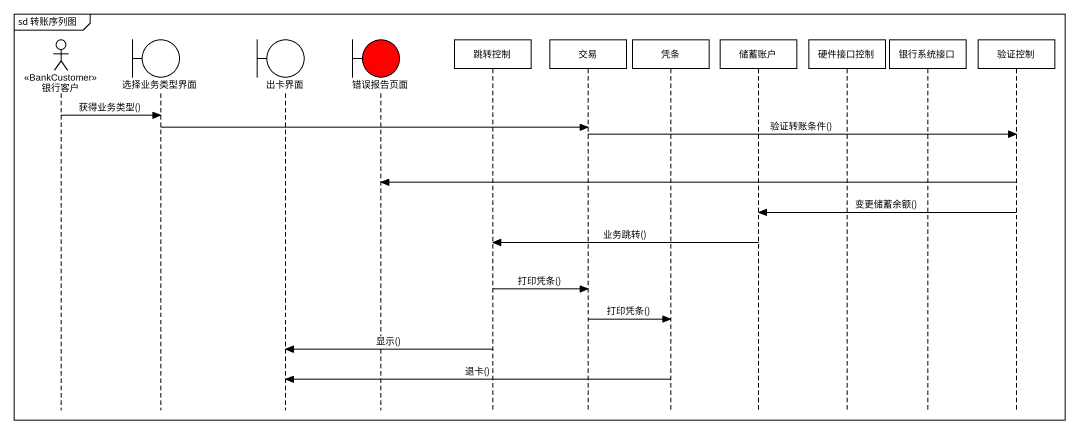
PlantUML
@startuml
mainframe sd 转账序列图
hide footbox
actor 银行客户 <<BankCustomer>>
boundary 选择业务类型界面
boundary 出卡界面
boundary 错误报告页面 #FF0000
participant 跳转控制
participant 交易
participant 凭条
participant 储蓄账户
participant 硬件接口控制
participant 银行系统接口
participant 验证控制

银行客户 -> 选择业务类型界面 : 获得业务类型()
选择业务类型界面 -> 交易
交易 -> 验证控制 : 验证转账条件()
验证控制 -> 错误报告页面
验证控制 -> 储蓄账户 : 变更储蓄余额()
储蓄账户 -> 跳转控制 : 业务跳转()
跳转控制 -> 交易 : 打印凭条()
交易 -> 凭条 : 打印凭条()
跳转控制 -> 出卡界面 : 显示()
凭条 -> 出卡界面 : 退卡()
@enduml
